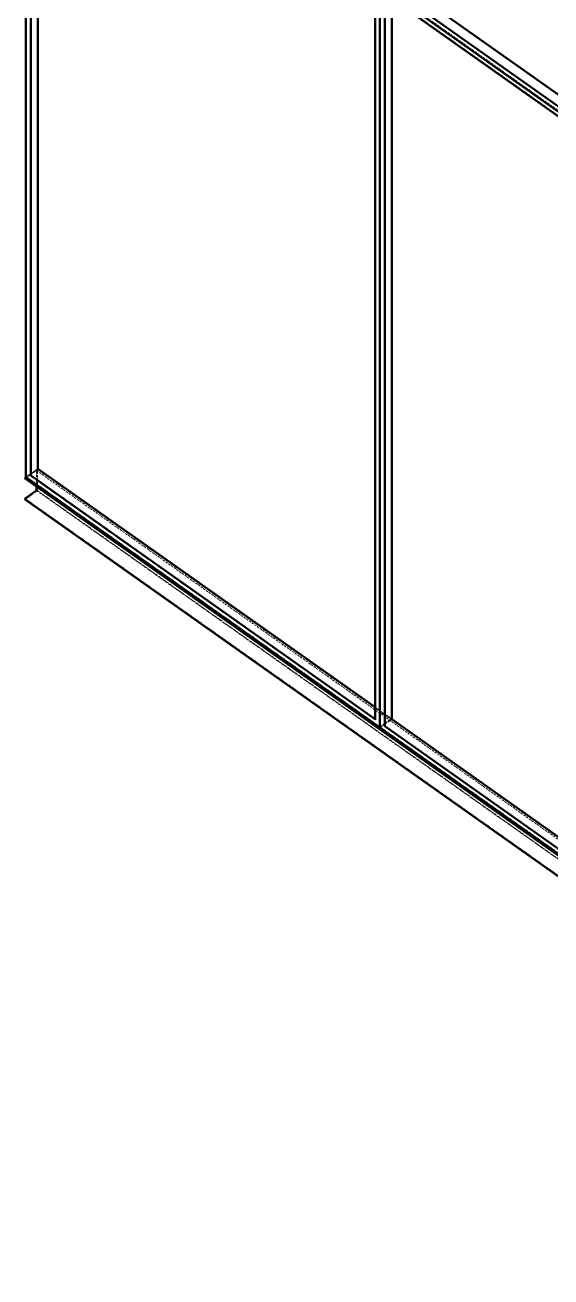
# Model space of a CAD drawing. Header units: millimetres. Extents: x 589 to 12190, y 300 to 8700.
# Drawn here: x 610 to 1508, y 704 to 2841 of the extents above; entities that cross this region are included whole.
import ezdxf

# ---------------------------------------------------------------- set-up
doc = ezdxf.new("R2010")
doc.units = ezdxf.units.MM
doc.linetypes.add('Hidden', pattern=[15, 5, -3, 5, -2])
for name, color, linetype, lineweight in [('Default', 7, 'Continuous', 50), ('Edges', 7, 'Hidden', 15), ('HiddenEdges', 2, 'Hidden', 15), ('HiddenSilhouettes', 2, 'Hidden', 15), ('Silhouettes', 7, 'Continuous', 50)]:
    doc.layers.add(name, color=color, linetype=linetype, lineweight=lineweight)

# ---------------------------------------------------------------- blocks, each defined once
blk = doc.blocks.new('Isometric')
at = {"layer": 'Edges'}
for points in [[(-1854.7, -606.2), (-1854.7, 1062.5)], [(-1048.6, -1176.2), (-1048.6, 492.5)], [(-1853.9, -601.6), (-1837.6, -590.1)], [(-1866.8, -610.3), (636.4, -2380.3)], [(-1854.7, -606.2), (-1853.9, -605.6)], [(-1854.7, -606.2), (-1069.9, -1161.2)], [(-1840.6, -639.2), (636.4, -2390.7)], [(-1048.6, -1176.2), (-263.8, -1731.2)]]:
    blk.add_lwpolyline(points, dxfattribs=at)
for points in [[(-1048.6, 513.8, 0), (-263.8, -41.2, 0)], [(-1866.8, -657.7, 0), (636.4, -2427.7, 0)], [(-1047.8, -1171.6, 0), (-1031.5, -1160.1, 0)], [(-1048.6, -1176.2, 0), (-1047.8, -1175.6, 0)]]:
    blk.add_polyline3d(points, dxfattribs=at)
at = {"layer": 'HiddenEdges'}
for points in [[(-1837.6, -590.6), (-1837.6, 1099.4)], [(-1033.2, -1158.9), (-1033.2, 529.4)], [(-1032.4, 529.6), (-226.3, -40.4)], [(-1069, -1160.6), (-1069, 508.1)], [(-1057.5, 509.8), (-253.1, -59)], [(-1047.8, 493.1), (-262.9, -61.9)], [(-1866.8, -612.5), (-1840.6, -594)], [(-1838.5, -639.8), (-1838.5, -590.3)], [(-1837.6, -590.6), (-1031.5, -1160.6)], [(-1863.7, -608.5), (-1853.9, -601.6)], [(-1866.8, -659.8), (-1838.5, -639.8)], [(-1838.5, -639.8), (636.4, -2389.8)], [(-1032.4, -1161.2), (-1032.4, -1080.8)], [(-1057.5, -1178.5), (-1047.8, -1171.6)]]:
    blk.add_lwpolyline(points, dxfattribs=at)
for points in [[(-1838.5, -590.3, 0), (-1838.5, 1099.6, 0)], [(-1032.4, 528.8, 0), (-226.3, -41.2, 0)], [(-1031.5, 528.2, 0), (-227.1, -40.6, 0)], [(-1059.2, -1177.3, 0), (-1059.2, 511, 0)], [(-1838.5, -591.2, 0), (-1837.6, -590.6, 0)], [(-1059.2, -1179.3, 0), (-1032.4, -1160.3, 0)], [(-1032.4, -1160.3, 0), (-226.3, -1730.3, 0)], [(-1031.5, -1160.6, 0), (-225.4, -1730.6, 0)]]:
    blk.add_polyline3d(points, dxfattribs=at)
at = {"layer": 'HiddenSilhouettes'}
for points in [[(-1838.5, -591.2), (-1838.5, 1098.8)], [(-1032.4, -1160.3), (-1032.4, 529.6)], [(-1057.5, 511.5), (-253.1, -57.3)], [(-1057.5, -1178.5), (-1057.5, 509.8)], [(-1840.6, -631), (-1840.6, -594)], [(-1840.6, -594), (636.4, -2345.5)], [(-1838.5, -591.2), (-1032.4, -1161.2)], [(-1863.7, -608.5), (-1059.2, -1177.3)], [(-1031.5, -1160.6), (-1031.5, -1080.8)], [(-1069.9, -1133), (-1033.2, -1158.9)], [(-1069.9, -1161.2), (-1069, -1160.6)], [(-1059.2, -1177.3), (-1033.2, -1158.9)]]:
    blk.add_lwpolyline(points, dxfattribs=at)
for points in [[(-1863.7, -608.5, 0), (-1863.7, 1079.8, 0)], [(-1031.5, 529.4, 0), (-225.4, -40.6, 0)], [(-1865.3, -609.3, 0), (-1838.5, -590.3, 0)], [(-1838.5, -590.3, 0), (636.4, -2340.3, 0)], [(-1069.9, -1160, 0), (-1069, -1160.6, 0)], [(-1032.4, -1161.2, 0), (-1031.5, -1160.6, 0)], [(-1032.4, -1161.2, 0), (-226.3, -1731.2, 0)], [(-1057.5, -1178.5, 0), (-253.1, -1747.3, 0)]]:
    blk.add_polyline3d(points, dxfattribs=at)
at = {"layer": 'Silhouettes'}
for points in [[(-1853.9, -605.6), (-1853.9, 1061.9)], [(-1047.8, 514.4), (-263.8, -40)], [(-1069.9, -1161.2), (-1069.9, 507.5)], [(-1059.2, -1179.3), (-1059.2, 510.6)], [(-1059.2, 510.6), (-253.1, -59.4)], [(-1048.6, 492.5), (-263.8, -62.5)], [(-1047.8, -1175.6), (-1047.8, 491.9)], [(-1031.5, -1160.1), (-1031.5, 480.4)], [(-1837.6, -590.1), (-1069.9, -1133)], [(-1866.8, -612.5), (-1866.8, -610.3)], [(-1865.3, -609.3), (-1059.2, -1179.3)], [(-1866.8, -657.7), (-1840.6, -639.2)], [(-1840.6, -639.2), (-1840.6, -631)], [(-1866.8, -659.8), (-1866.8, -657.7)], [(-1031.5, -1160.1), (-263.8, -1703)], [(-1059.2, -1179.3), (-253.1, -1749.3)], [(-1047.8, -1175.6), (-263.8, -1730)]]:
    blk.add_lwpolyline(points, dxfattribs=at)
for points in [[(-1865.3, -609.3, 0), (-1865.3, 1080.6, 0)], [(-1837.6, -590.1, 0), (-1837.6, 1050.4, 0)], [(-1031.5, 529.9, 0), (-263.8, -13, 0)], [(-1866.8, -610.3, 0), (-1865.3, -609.3, 0)], [(-1866.8, -612.5, 0), (636.4, -2382.5, 0)], [(-1853.9, -605.6, 0), (-1069.9, -1160, 0)], [(-1866.8, -659.8, 0), (636.4, -2429.8, 0)]]:
    blk.add_polyline3d(points, dxfattribs=at)

msp = doc.modelspace()

# ---------------------------------------------------------------- block references
at = {"layer": 'Default', "xscale": 0.75, "yscale": 0.75, "zscale": 0.75}
msp.add_blockref('Isometric', (2010, 2526), dxfattribs=at)

doc.saveas('drawing.dxf')
